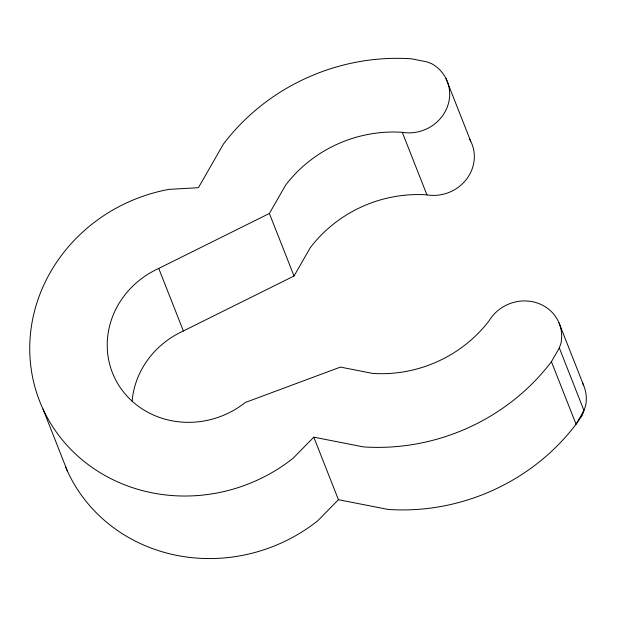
<?xml version="1.0" encoding="UTF-8"?>
<svg xmlns="http://www.w3.org/2000/svg" width="617" height="617" viewBox="0 0 617 617"><rect width="100%" height="100%" fill="white"/><g stroke="black" fill="none" stroke-linecap="round" stroke-linejoin="round"><path stroke-width="0.93" d="M42.997 409.063A164.13 153.232 -21.5 0 0 293.268 458.115L313.791 437.16L363.544 446.909A206.333 192.635 -21.5 0 0 551.421 361.701L559.318 347.934L561.015 343.067A39.28 36.673 -21.5 0 0 536.528 302.746A39.28 36.673 -21.5 0 0 489.312 320.47A128.182 119.667 -21.5 0 1 372.599 373.401L340.437 367.1L245.257 402.485A85.971 80.264 -21.5 0 1 119.228 385.995A85.971 80.264 -21.5 0 1 158.746 268.426L269.382 213.467L285.571 185.239A128.182 119.667 -21.5 0 1 402.284 132.316A39.28 36.673 -21.5 0 0 446.685 108.492A39.28 36.673 -21.5 0 0 431.854 63.79L427.018 61.885L411.338 58.808A206.333 192.635 -21.5 0 0 223.462 144.016L198.412 187.684L168.981 189.38A164.13 153.232 -21.5 0 0 42.997 409.063L67.631 471.612M132.138 401.019A85.971 80.264 -21.5 0 1 183.38 330.967L294.024 276.015L310.212 247.787A128.182 119.667 -21.5 0 1 426.925 194.856A39.28 36.673 -21.5 0 0 466.699 178.976A39.28 36.673 -21.5 0 0 469.259 138.601M582.471 382.91A39.28 36.673 -21.5 0 1 585.656 405.608L582.201 415.511L576.062 424.249A206.333 192.635 -21.5 0 1 388.178 509.449L338.432 499.701L317.902 520.655A164.13 153.232 -21.5 0 1 65.348 466.398M559.017 322.876L583.651 385.424M559.318 347.934L583.952 410.482L576.062 424.249L551.421 361.701M445.983 78.482L470.617 141.023M402.284 132.316L426.925 194.856M269.382 213.467L294.024 276.015M313.791 437.16L338.432 499.701M158.746 268.426L183.38 330.967"/></g></svg>
